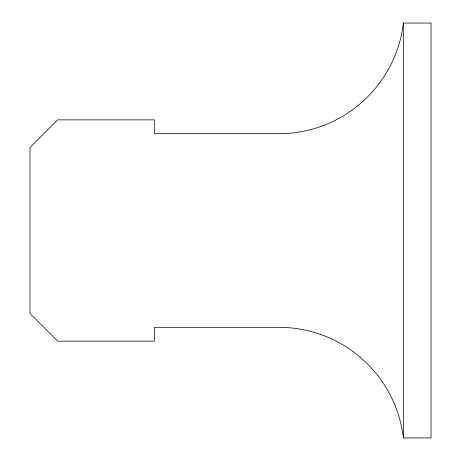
<?xml version="1.0" encoding="UTF-8"?>
<svg xmlns="http://www.w3.org/2000/svg" width="461" height="461" viewBox="0 0 461 461"><rect width="100%" height="100%" fill="white"/><g stroke="black" fill="none" stroke-linecap="round" stroke-linejoin="round"><path stroke-width="0.69" d="M403.375 23.05L431.035 23.05L431.035 437.95L403.375 437.95A125.334 125.334 0 0 0 278.905 327.31L154.435 327.31L154.435 341.14L57.625 341.14L29.965 313.48L29.965 147.52L57.625 119.86L154.435 119.86L154.435 133.69L278.905 133.69A125.334 125.334 0 0 0 403.375 23.05L403.375 437.95"/></g></svg>
